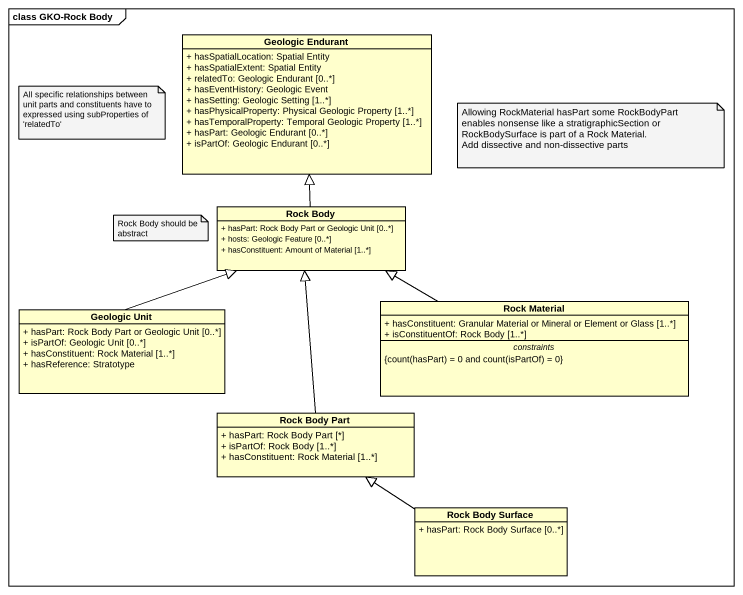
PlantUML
@startuml
mainframe class GKO-Rock Body
hide circle
hide empty members
skinparam classAttributeIconSize 0
class "Geologic Endurant" as Geologic_Endurant {
  + hasSpatialLocation: Spatial Entity
  + hasSpatialExtent: Spatial Entity
  + relatedTo: Geologic Endurant [0..*]
  + hasEventHistory: Geologic Event
  + hasSetting: Geologic Setting [1..*]
  + hasPhysicalProperty: Physical Geologic Property [1..*]
  + hasTemporalProperty: Temporal Geologic Property [1..*]
  + hasPart: Geologic Endurant [0..*]
  + isPartOf: Geologic Endurant [0..*]
}
class "Rock Body" as Rock_Body {
  + hasPart: Rock Body Part or Geologic Unit [0..*]
  + hosts: Geologic Feature [0..*]
  + hasConstituent: Amount of Material [1..*]
}
class "Geologic Unit" as Geologic_Unit {
  + hasPart: Rock Body Part or Geologic Unit [0..*]
  + isPartOf: Geologic Unit [0..*]
  + hasConstituent: Rock Material [1..*]
  + hasReference: Stratotype
}
class "Rock Material" as Rock_Material {
  + hasConstituent: Granular Material or Mineral or Element or Glass [1..*]
  + isConstituentOf: Rock Body [1..*]
  -- constraints --
  {field} {count(hasPart) = 0 and count(isPartOf) = 0}
}
class "Rock Body Part" as Rock_Body_Part {
  + hasPart: Rock Body Part [*]
  + isPartOf: Rock Body [1..*]
  + hasConstituent: Rock Material [1..*]
}
class "Rock Body Surface" as Rock_Body_Surface {
  + hasPart: Rock Body Surface [0..*]
}
Rock_Body -up-|> Geologic_Endurant
Geologic_Unit -right-|> Rock_Body
Rock_Material -left-|> Rock_Body
Rock_Body_Part -up-|> Rock_Body
Rock_Body_Surface -left-|> Rock_Body_Part
note as N1
  All specific relationships between unit parts and constituents have to expressed using subProperties of 'relatedTo'
end note
note as N2
  Allowing RockMaterial hasPart some RockBodyPart enables nonsense like a stratigraphicSection or RockBodySurface is part of a Rock Material.
  Add dissective and non-dissective parts
end note
note as N3
  Rock Body should be abstract
end note
@enduml
